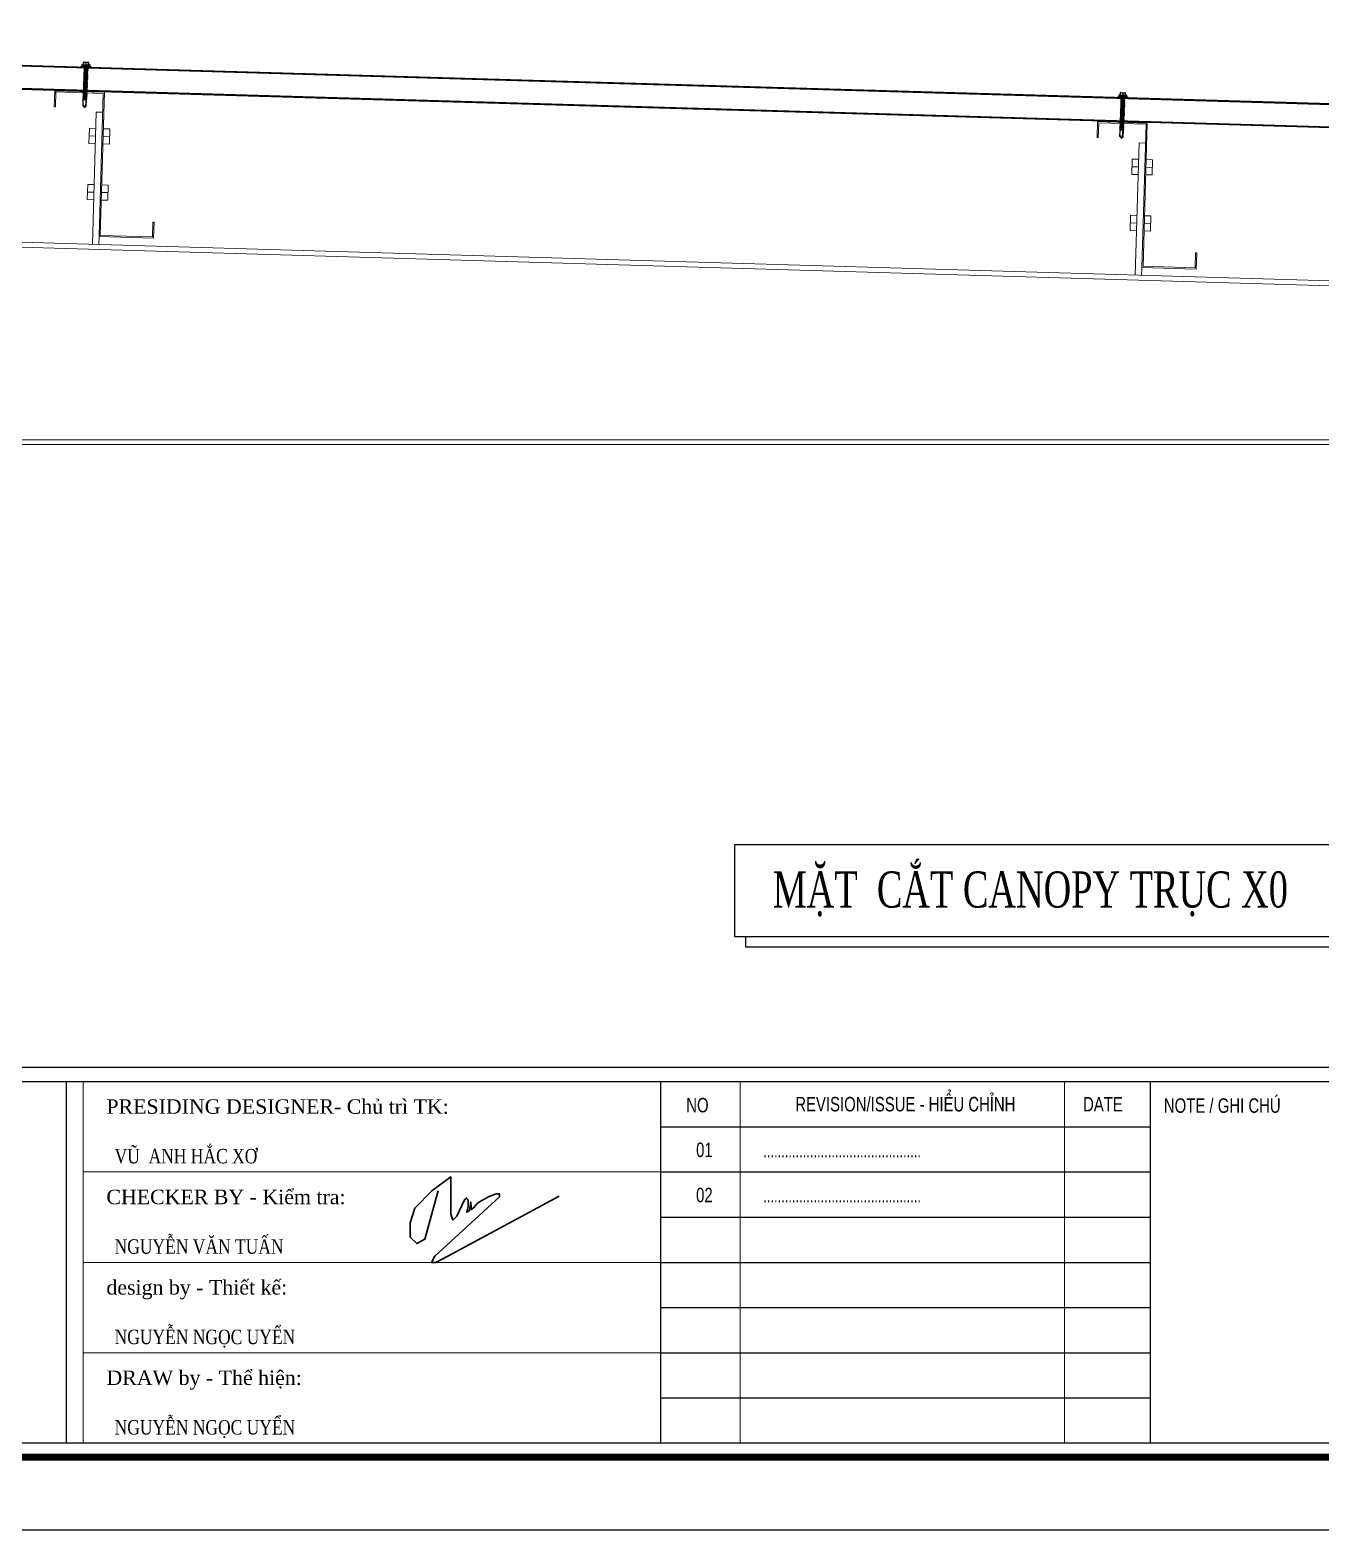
# Model space of a CAD drawing. Header units: inches. Extents: x 315041 to 662841, y -45540 to -35018.
# Drawn here: x 330410.8 to 330571.4, y -37638.9 to -37452.2 of the extents above; entities that cross this region are included whole.
import ezdxf
from ezdxf.enums import TextEntityAlignment as Align

# ---------------------------------------------------------------- set-up
doc = ezdxf.new("R2010")
doc.units = ezdxf.units.IN
doc.header["$MEASUREMENT"] = 0
doc.linetypes.add('XKITLINE00', pattern=[0])
for name, color, linetype in [('1', 1, 'Continuous'), ('2', 2, 'Continuous'), ('251', 251, 'Continuous'), ('3', 3, 'Continuous'), ('7', 7, 'Continuous'), ('BAO KHUNG', 31, 'Continuous'), ('STRUCTURE', 1, 'Continuous')]:
    doc.layers.add(name, color=color, linetype=linetype)
for name, color, linetype, lineweight in [('Bolt', 7, 'Continuous', 0), ('PART', 20, 'Continuous', 9), ('S-Hatch', 8, 'Continuous', 9)]:
    doc.layers.add(name, color=color, linetype=linetype, lineweight=lineweight)
doc.layers.add('Cover text', color=7, linetype='Continuous', true_color=0x52370f)
doc.styles.add('ST1', font='times.ttf', dxfattribs={"width": 0.7})
doc.styles.add('ST3', font='times.ttf', dxfattribs={"width": 0.8})
doc.styles.get("Standard").update_dxf_attribs({"font": 'VHARIALN.TTF'})
doc.styles.add('style2', font='VHAVANI.TTF')
doc.dimstyles.new('10', dxfattribs={"dimtxt": 4.5, "dimasz": 1.5, "dimexe": 1, "dimexo": 0, "dimgap": 1, "dimtad": 1, "dimdec": 0, "dimlfac": 10, "dimzin": 0, "dimdsep": 46, "dimtxsty": 'ST1', "dimblk": 'OBLIQUE', "dimcen": 1, "dimdle": 1, "dimclrd": 8, "dimclre": 8, "dimclrt": 3, "dimadec": 0, "dimazin": 0, "dimtfac": 1, "dimtdec": 0, "dimtix": 1, "dimtofl": 0, "dimtmove": 1, "dimatfit": 3, "dimfxl": 0, "dimtfill": 1, "dimtolj": 1, "dimtzin": 0, "dimlwd": -1, "dimlwe": -1, "dimarcsym": 1})

# ---------------------------------------------------------------- blocks, each defined once
blk = doc.blocks.new('A$C3be9bcc6')
at = {"layer": '1', "color": 5, "lineweight": 30}
blk.add_lwpolyline([(0.81, 8.89), (-0.84, 2.88), (-1.85, 2.33), (-2.68, 3.13), (-2.68, 4.9), (-2.07, 6.74), (0.04, 8.88), (2.4, 10.63), (2.4, 6), (2.65, 5.25), (3.15, 5.75), (4.09, 7.78), (4.36, 8), (4.55, 7.76), (4.55, 6.96), (4.38, 6.24), (4.73, 6.44), (4.87, 7.5), (4.91, 6.81), (4.96, 6.56), (5.3, 6.85), (5.71, 7.36), (6.26, 7.68), (7.16, 8.21), (8.05, 8.54), (8.45, 8.54), (8.45, 8.14), (0.41, 0.75), (0, 0), (0.54, 0), (2.01, 0.75), (15.87, 8.23)], dxfattribs=at)
blk = doc.blocks.new('A$C75D82031')
at = {"layer": '2', "color": 157, "linetype": 'Continuous'}
blk.add_lwpolyline([(0, 420), (594, 420), (594, 0), (0, 0)], close=True, dxfattribs=at)
at = {"layer": '251', "linetype": 'Continuous'}
for p, q in [((285.8, 50.19), (346.77, 50.19)), ((285.8, 44.56), (346.77, 44.56)), ((285.8, 38.94), (346.77, 38.94)), ((285.8, 33.31), (346.77, 33.31)), ((285.8, 27.69), (346.77, 27.69)), ((285.8, 22.06), (346.77, 22.06)), ((285.8, 16.44), (346.77, 16.44))]:
    blk.add_line(p, q, dxfattribs=at)
at = {"layer": '7', "color": 147, "linetype": 'Continuous'}
blk.add_lwpolyline([(12.33, 57.61), (581.67, 57.61), (581.67, 409.19), (12.33, 409.19)], close=True, dxfattribs=at)
at = {"layer": 'BAO KHUNG', "color": 7}
blk.add_line((346.77, 10.81), (346.77, 55.81), dxfattribs=at)
at = {"layer": 'BAO KHUNG', "color": 167, "linetype": 'Continuous', "const_width": 0.871}
blk.add_lwpolyline([(10.59, 9.07), (583.41, 9.07), (583.41, 410.93), (10.59, 410.93)], close=True, dxfattribs=at)
at = {"layer": 'BAO KHUNG', "color": 7}
for points in [[(144.95, 55.81), (285.8, 55.81), (285.8, 10.81), (144.95, 10.81)], [(211.89, 55.81), (474.14, 55.81), (474.14, 10.81), (211.89, 10.81)]]:
    blk.add_lwpolyline(points, close=True, dxfattribs=at)
at = {"layer": 'S-Hatch'}
for p, q in [((213.95, 10.81), (213.95, 55.81)), ((295.73, 55.81), (295.73, 10.81)), ((336.07, 55.81), (336.07, 10.81)), ((285.8, 44.56), (213.95, 44.56)), ((285.8, 33.31), (213.95, 33.31)), ((285.8, 22.06), (213.95, 22.06))]:
    blk.add_line(p, q, dxfattribs=at)
blk.add_blockref('A$C3be9bcc6', (257.32, 33.31))
at = {"layer": 'BAO KHUNG', "color": 7, "linetype": 'Continuous', "width": 0.9}
for s, p in [('REVISION/ISSUE - HIÓU CHØNH', (316.27, 53)), ('NO', (290.4, 52.88)), ('DATE', (340.86, 52.99)), ('01', (291.27, 47.31)), ('02', (291.27, 41.69))]:
    blk.add_text(s, height=1.8, dxfattribs=at).set_placement(p, align=Align.MIDDLE_CENTER)
blk.add_text('NOTE / GHI CHÚ', height=1.8, dxfattribs=at).set_placement((348.44, 51.92))
at = {"layer": 'BAO KHUNG', "color": 7, "linetype": 'Continuous', "style": 'ST3'}
for s, p in [('PRESIDING DESIGNER- Chủ trì TK:', (216.86, 51.8)), ('CHECKER BY - Kiểm tra:', (216.86, 40.55)), ('design by - Thiết kế:', (216.86, 29.3)), ('DRAW by - Thể hiện:', (216.86, 18.05))]:
    blk.add_text(s, height=1.8, dxfattribs=at).set_placement(p)
at = {"layer": 'Cover text', "linetype": 'Continuous', "width": 0.8}
for s, height, style, p in [('VŨ  ANH HẮC XƠ', 1.8, 'ST3', (217.88, 45.63)), ('............................................', 1.5, 'style2', (298.6, 46.4)), ('............................................', 1.5, 'style2', (298.6, 40.78)), ('NGUYỄN VĂN TUẤN', 1.8, 'ST3', (217.88, 34.38)), ('NGUYỄN NGỌC UYỂN', 1.8, 'ST3', (217.88, 23.13)), ('NGUYỄN NGỌC UYỂN', 1.8, 'ST3', (217.88, 11.88))]:
    blk.add_text(s, height=height, dxfattribs=dict(at, style=style)).set_placement(p)
blk = doc.blocks.new('A$C26A6701F')
at = {"layer": 'STRUCTURE', "color": 1, "linetype": 'Continuous'}
for p, q in [((0.93, 17.84), (0.93, 18.77)), ((1.07, 18.91), (2.93, 18.91)), ((3.07, 17.84), (3.07, 18.77)), ((0, 17.21), (1.33, 17.54)), ((0, 17.08), (0, 17.21)), ((0, 17.21), (4, 17.21)), ((4, 17.08), (0, 17.08)), ((3.94, 16.71), (0.06, 16.71)), ((0.4, 17.84), (3.6, 17.84)), ((0.4, 17.57), (1.2, 17.57)), ((0.97, 17.84), (1.03, 18.61)), ((1.11, 12.88), (2.89, 13.15)), ((1.38, 13.08), (1.11, 12.88)), ((1.11, 12.88), (1.37, 12.77)), ((1.11, 12.4), (2.88, 12.68)), ((1.37, 12.61), (1.11, 12.4)), ((1.12, 14.3), (2.9, 14.57)), ((1.39, 14.5), (1.12, 14.3)), ((1.12, 14.3), (1.38, 14.19)), ((1.12, 13.82), (2.9, 14.1)), ((1.39, 14.03), (1.12, 13.82)), ((1.12, 13.82), (1.38, 13.72)), ((1.12, 13.35), (2.89, 13.63)), ((1.38, 13.56), (1.12, 13.35)), ((1.12, 13.35), (1.38, 13.24)), ((1.13, 15.25), (2.9, 15.52)), ((1.39, 15.45), (1.13, 15.25)), ((1.13, 15.25), (1.39, 15.14)), ((1.13, 14.77), (2.9, 15.05)), ((1.39, 14.98), (1.13, 14.77)), ((1.13, 14.77), (1.39, 14.66)), ((1.19, 16.71), (1.14, 16.67)), ((1.14, 16.67), (1.4, 16.71)), ((1.14, 16.67), (1.4, 16.56)), ((1.14, 16.2), (2.91, 16.47)), ((1.4, 16.4), (1.14, 16.2)), ((1.14, 16.2), (1.39, 16.09)), ((1.14, 15.72), (2.91, 16)), ((1.4, 15.93), (1.14, 15.72)), ((1.14, 15.72), (1.39, 15.61)), ((1.2, 17.57), (2.8, 17.57)), ((1.33, 17.54), (1.33, 17.57)), ((1.33, 17.54), (2.67, 17.54)), ((1.37, 12.77), (2.71, 12.96)), ((2.68, 12.79), (1.37, 12.61)), ((1.37, 12.61), (1.37, 12.77)), ((1.37, 12.29), (2.71, 12.49)), ((1.38, 14.19), (2.72, 14.38)), ((1.38, 14.03), (1.38, 14.19)), ((1.38, 13.72), (2.72, 13.91)), ((2.69, 13.74), (1.38, 13.56)), ((1.38, 13.56), (1.38, 13.72)), ((1.38, 13.24), (2.72, 13.44)), ((2.69, 13.27), (1.38, 13.08)), ((1.38, 13.24), (1.38, 13.08)), ((1.39, 16.09), (2.73, 16.28)), ((1.39, 15.93), (1.39, 16.09)), ((1.39, 15.61), (2.73, 15.81)), ((2.7, 15.64), (1.39, 15.45)), ((1.39, 15.45), (1.39, 15.61)), ((1.39, 15.14), (2.73, 15.33)), ((2.7, 15.16), (1.39, 14.98)), ((1.39, 14.98), (1.39, 15.14)), ((1.39, 14.66), (2.73, 14.86)), ((2.7, 14.69), (1.39, 14.5)), ((1.39, 14.5), (1.39, 14.67)), ((2.7, 14.21), (1.39, 14.03)), ((1.4, 16.56), (2.42, 16.71)), ((2.71, 16.59), (1.4, 16.4)), ((1.4, 16.4), (1.4, 16.56)), ((2.71, 16.11), (1.4, 15.93)), ((1.91, 18.61), (1.97, 17.84)), ((2.04, 17.84), (2.1, 18.61)), ((2.67, 17.54), (2.67, 17.57)), ((2.67, 17.54), (4, 17.21)), ((2.68, 12.79), (2.68, 12.96)), ((2.68, 12.79), (2.88, 12.68)), ((2.68, 12.32), (2.68, 12.48)), ((2.69, 13.74), (2.69, 13.91)), ((2.69, 13.74), (2.89, 13.63)), ((2.69, 13.43), (2.69, 13.27)), ((2.69, 13.27), (2.89, 13.15)), ((2.7, 15.64), (2.7, 15.8)), ((2.7, 15.64), (2.9, 15.52)), ((2.7, 15.16), (2.7, 15.33)), ((2.7, 15.16), (2.9, 15.05)), ((2.7, 14.69), (2.7, 14.85)), ((2.7, 14.69), (2.9, 14.57)), ((2.7, 14.21), (2.7, 14.38)), ((2.7, 14.21), (2.9, 14.1)), ((2.71, 16.59), (2.71, 16.71)), ((2.71, 16.59), (2.91, 16.47)), ((2.71, 16.11), (2.71, 16.28)), ((2.71, 16.11), (2.91, 16)), ((2.71, 12.96), (2.89, 13.15)), ((2.71, 12.49), (2.88, 12.68)), ((2.72, 14.38), (2.9, 14.57)), ((2.72, 13.91), (2.9, 14.1)), ((2.72, 13.44), (2.89, 13.63)), ((2.73, 16.28), (2.91, 16.47)), ((2.73, 15.81), (2.91, 16)), ((2.73, 15.33), (2.9, 15.52)), ((2.73, 14.86), (2.9, 15.05)), ((2.8, 17.57), (3.6, 17.57)), ((2.97, 18.61), (3.04, 17.84)), ((4, 17.21), (4, 17.08)), ((1.05, 6.71), (2.83, 6.98)), ((1.31, 6.91), (1.05, 6.71)), ((1.05, 6.71), (1.31, 6.6)), ((1.05, 6.23), (2.82, 6.51)), ((1.31, 6.44), (1.05, 6.23)), ((1.05, 6.23), (1.31, 6.12)), ((1.06, 8.13), (2.84, 8.41)), ((1.33, 8.34), (1.06, 8.13)), ((1.06, 8.13), (1.32, 8.02)), ((1.06, 7.65), (2.83, 7.93)), ((1.32, 7.86), (1.06, 7.65)), ((1.06, 7.65), (1.32, 7.55)), ((1.06, 7.18), (2.83, 7.46)), ((1.32, 7.39), (1.06, 7.18)), ((1.06, 7.18), (1.32, 7.07)), ((1.07, 8.6), (2.84, 8.88)), ((1.33, 8.81), (1.07, 8.6)), ((1.07, 8.6), (1.33, 8.5)), ((1.08, 9.55), (2.86, 9.83)), ((1.34, 9.76), (1.08, 9.55)), ((1.08, 9.55), (1.34, 9.45)), ((1.08, 9.08), (2.85, 9.36)), ((1.34, 9.29), (1.08, 9.08)), ((1.08, 9.08), (1.34, 8.97)), ((1.09, 10.98), (2.86, 11.25)), ((1.35, 11.18), (1.09, 10.98)), ((1.09, 10.98), (1.35, 10.87)), ((1.09, 10.5), (2.86, 10.78)), ((1.35, 10.71), (1.09, 10.5)), ((1.09, 10.5), (1.35, 10.39)), ((1.09, 10.03), (2.86, 10.3)), ((1.35, 10.23), (1.09, 10.03)), ((1.09, 10.03), (1.34, 9.92)), ((1.1, 11.93), (2.88, 12.2)), ((1.36, 12.13), (1.1, 11.93)), ((1.1, 11.93), (1.36, 11.82)), ((1.1, 11.45), (2.87, 11.73)), ((1.36, 11.66), (1.1, 11.45)), ((1.1, 11.45), (1.36, 11.34)), ((1.11, 12.4), (1.37, 12.29)), ((2.63, 7.1), (1.31, 6.91)), ((1.31, 6.6), (2.65, 6.79)), ((2.62, 6.62), (1.31, 6.44)), ((1.31, 6.44), (1.31, 6.6)), ((1.31, 6.12), (2.64, 6.32)), ((1.32, 8.02), (2.66, 8.22)), ((2.63, 8.05), (1.32, 7.86)), ((1.32, 7.86), (1.32, 8.02)), ((1.32, 7.55), (2.66, 7.74)), ((2.63, 7.57), (1.32, 7.39)), ((1.32, 7.39), (1.32, 7.55)), ((1.32, 7.07), (2.66, 7.27)), ((1.32, 6.91), (1.32, 7.07)), ((2.64, 9), (1.33, 8.81)), ((1.33, 8.81), (1.34, 8.97)), ((1.33, 8.5), (2.67, 8.69)), ((2.64, 8.52), (1.33, 8.34)), ((1.33, 8.34), (1.33, 8.5)), ((1.34, 9.92), (2.68, 10.11)), ((2.65, 9.95), (1.34, 9.76)), ((1.34, 9.92), (1.34, 9.76)), ((1.34, 9.45), (2.68, 9.64)), ((2.65, 9.47), (1.34, 9.29)), ((1.34, 9.29), (1.34, 9.45)), ((1.34, 8.97), (2.67, 9.17)), ((2.66, 11.37), (1.35, 11.18)), ((1.35, 11.18), (1.36, 11.34)), ((1.35, 10.87), (2.69, 11.06)), ((2.66, 10.89), (1.35, 10.71)), ((1.35, 10.71), (1.35, 10.87)), ((1.35, 10.39), (2.69, 10.59)), ((2.66, 10.42), (1.35, 10.23)), ((1.35, 10.23), (1.35, 10.39)), ((2.68, 12.32), (1.36, 12.13)), ((1.36, 11.82), (2.7, 12.01)), ((2.67, 11.84), (1.36, 11.66)), ((1.36, 11.66), (1.36, 11.82)), ((1.36, 11.34), (2.7, 11.54)), ((1.37, 12.13), (1.37, 12.29)), ((2.61, 6.15), (2.62, 6.31)), ((2.62, 6.62), (2.62, 6.79)), ((2.62, 6.62), (2.82, 6.51)), ((2.63, 8.05), (2.63, 8.21)), ((2.63, 8.05), (2.83, 7.93)), ((2.63, 7.57), (2.63, 7.74)), ((2.63, 7.57), (2.83, 7.46)), ((2.63, 7.1), (2.63, 7.26)), ((2.63, 7.1), (2.83, 6.98)), ((2.64, 9), (2.64, 9.16)), ((2.64, 9), (2.84, 8.88)), ((2.64, 8.52), (2.64, 8.69)), ((2.64, 8.52), (2.84, 8.41)), ((2.64, 6.32), (2.82, 6.51)), ((2.65, 10.1), (2.65, 9.95)), ((2.65, 9.95), (2.86, 9.83)), ((2.65, 9.47), (2.65, 9.64)), ((2.65, 9.47), (2.85, 9.36)), ((2.65, 6.79), (2.83, 6.98)), ((2.66, 11.37), (2.67, 11.53)), ((2.66, 11.37), (2.86, 11.25)), ((2.66, 10.89), (2.67, 11.06)), ((2.66, 10.89), (2.86, 10.78)), ((2.66, 10.42), (2.66, 10.58)), ((2.66, 10.42), (2.86, 10.3)), ((2.66, 8.22), (2.84, 8.41)), ((2.66, 7.74), (2.83, 7.93)), ((2.66, 7.27), (2.83, 7.46)), ((2.67, 11.84), (2.67, 12.01)), ((2.67, 11.84), (2.87, 11.73)), ((2.67, 9.17), (2.85, 9.36)), ((2.67, 8.69), (2.84, 8.88)), ((2.68, 12.32), (2.88, 12.2)), ((2.68, 10.11), (2.86, 10.3)), ((2.68, 9.64), (2.86, 9.83)), ((2.69, 11.06), (2.86, 11.25)), ((2.69, 10.59), (2.86, 10.78)), ((2.7, 12.01), (2.88, 12.2)), ((2.7, 11.54), (2.87, 11.73)), ((1.02, 3.86), (2.8, 4.14)), ((1.28, 4.07), (1.02, 3.86)), ((1.02, 3.86), (1.28, 3.75)), ((1.28, 3.59), (1.02, 3.38)), ((1.02, 3.38), (2.31, 3.59)), ((1.02, 3.38), (1.28, 3.28)), ((1.03, 4.81), (2.81, 5.09)), ((1.29, 5.02), (1.03, 4.81)), ((1.03, 4.81), (1.29, 4.7)), ((1.03, 4.33), (2.8, 4.61)), ((1.29, 4.54), (1.03, 4.33)), ((1.03, 4.33), (1.28, 4.23)), ((1.04, 5.76), (2.81, 6.03)), ((1.3, 5.96), (1.04, 5.76)), ((1.04, 5.76), (1.3, 5.65)), ((1.04, 5.28), (2.81, 5.56)), ((1.3, 5.49), (1.04, 5.28)), ((1.04, 5.28), (1.29, 5.17)), ((1.27, 0.62), (1.28, 3.28)), ((1.27, 0.62), (1.41, 0.81)), ((1.27, 0.62), (1.88, 0.02)), ((1.28, 4.23), (2.62, 4.42)), ((2.62, 4.25), (1.28, 4.07)), ((1.28, 4.07), (1.28, 4.23)), ((1.28, 3.75), (2.62, 3.95)), ((1.28, 3.59), (1.28, 3.75)), ((2.35, 3.74), (1.28, 3.59)), ((1.28, 3.28), (2.21, 3.41)), ((1.29, 5.17), (2.63, 5.37)), ((2.6, 5.2), (1.29, 5.02)), ((1.29, 5.01), (1.29, 5.17)), ((1.29, 4.7), (2.63, 4.9)), ((2.6, 4.72), (1.29, 4.54)), ((1.29, 4.54), (1.29, 4.7)), ((2.61, 6.15), (1.3, 5.96)), ((1.3, 5.96), (1.31, 6.12)), ((1.3, 5.65), (2.64, 5.84)), ((2.61, 5.67), (1.3, 5.49)), ((1.3, 5.49), (1.3, 5.65)), ((1.67, 0.81), (1.98, 0.02)), ((1.96, 0.08), (2.26, 0.64)), ((1.98, 0.02), (2.6, 0.61)), ((2.38, 0.96), (2.56, 3.71)), ((2.62, 3.78), (2.52, 3.77)), ((2.52, 3.46), (2.61, 3.47)), ((2.54, 3.62), (2.79, 3.66)), ((2.6, 5.2), (2.61, 5.36)), ((2.6, 5.2), (2.81, 5.09)), ((2.6, 4.72), (2.6, 4.89)), ((2.6, 4.72), (2.8, 4.61)), ((2.6, 0.61), (2.61, 3.47)), ((2.61, 6.15), (2.81, 6.03)), ((2.61, 5.67), (2.61, 5.84)), ((2.61, 5.67), (2.81, 5.56)), ((2.61, 3.47), (2.79, 3.66)), ((2.62, 4.42), (2.8, 4.61)), ((2.62, 4.25), (2.62, 4.41)), ((2.8, 4.14), (2.62, 4.25)), ((2.62, 3.95), (2.8, 4.14)), ((2.62, 3.78), (2.62, 3.95)), ((2.79, 3.66), (2.62, 3.78)), ((2.63, 5.37), (2.81, 5.56)), ((2.63, 4.9), (2.81, 5.09)), ((2.64, 5.84), (2.81, 6.03))]:
    blk.add_line(p, q, dxfattribs=at)
for centre, major_axis, ratio, start_param, end_param in [((1.07, 18.77), (-0.0943, 0.0943), 1, -0.785398, 0.785398), ((1.47, 18.04), (0.508, 0.508), 1, 0.131933, 1.438864), ((2.54, 18.04), (0.508, 0.508), 1, 0.131933, 1.438864), ((2.93, 18.77), (-0.0943, 0.0943), 1, 3.926991, 5.497787), ((-1.11, 16.72), (-0.822, 0.822), 1, 3.915086, 4.236522), ((0.42, 17.71), (0.0956, 0.0956), 1, 0.954633, 3.757756), ((3.55, 17.71), (-0.1, 0.1), 1, 2.701137, 5.152845), ((5.1, 16.72), (-1.15, 0.17), 0.90746, -0.177273, 0.177273), ((1.54, 0.72), (0.111, 0.111), 1, 6.085329, 8.011019), ((1.93, 0.09), (0.0625, 0.0625), 1, 3.247504, 4.535451), ((1.82, 3.74), (0.363, 0.363), 1, 4.808661, 5.407478), ((1.79, 0.99), (0.416, 0.416), 1, 4.859665, 5.449971), ((2.44, 3.68), (0.0836, 0.0836), 1, 5.766736, 8.502032)]:
    blk.add_ellipse(centre, major_axis=major_axis, ratio=ratio, start_param=start_param, end_param=end_param, dxfattribs=at)
blk = doc.blocks.new('_Oblique')
at = {"color": 0, "linetype": 'ByBlock', "lineweight": -2}
blk.add_line((-0.5, -0.5), (0.5, 0.5), dxfattribs=at)
blk = doc.blocks.new('*D553')
at = {"color": 8, "linetype": 'Continuous', "transparency": 16777216}
for p, q in [((330276.69, -37452.74), (330277.11, -37438.5)), ((330276.08, -37439.47), (330700.94, -37451.96)), ((330699.56, -37465.17), (330699.97, -37450.93))]:
    blk.add_line(p, q, dxfattribs=at)
at = {"layer": 'Defpoints', "color": 0, "transparency": 16777216}
for p in [(330276.69, -37452.74), (330699.94, -37451.93), (330699.56, -37465.17)]:
    blk.add_point(p, dxfattribs=at)
at = {"color": 8, "transparency": 16777216, "xscale": 1.5, "yscale": 1.5, "zscale": 1.5}
for p, rotation in [((330277.08, -37439.5), 178.3162521248575), ((330699.94, -37451.93), 358.3162521248576)]:
    blk.add_blockref('_Oblique', p, dxfattribs=dict(at, rotation=rotation))
at = {"color": 3, "transparency": 16777216, "insert": (330488.61, -37442.43), "char_height": 4.5, "attachment_point": 5, "rotation": 358.3163, "style": 'ST1', "bg_fill": 3, "box_fill_scale": 1.25, "bg_fill_color": 256, "bg_fill_true_color": 13158600, "bg_fill_transparency": 0}
blk.add_mtext('\\A1;4230', dxfattribs=at)
blk = doc.blocks.new('*D554')
at = {"color": 8, "linetype": 'Continuous', "transparency": 16777216}
blk.add_arc((330754.09, -37489.45), 11.68, 178.3036, 270, dxfattribs=at)
at = {"layer": 'Defpoints', "color": 0, "transparency": 16777216}
for p in [(330246.94, -37474.44), (330754.09, -37503.83)]:
    blk.add_point(p, dxfattribs=at)
at = {"color": 8, "transparency": 16777216, "xscale": 1.5, "yscale": 1.5, "zscale": 1.5}
for p, rotation in [((330742.41, -37489.11), 88.30361277314628), ((330754.09, -37501.13), 8.177458710179053e-11)]:
    blk.add_blockref('_Oblique', p, dxfattribs=dict(at, rotation=rotation))
at = {"color": 3, "transparency": 16777216, "insert": (330748.07, -37495.29), "char_height": 4.5, "attachment_point": 5, "rotation": 314.1518, "style": 'ST1', "bg_fill": 3, "box_fill_scale": 1.25, "bg_fill_color": 256, "bg_fill_true_color": 13158600, "bg_fill_transparency": 0}
blk.add_mtext('\\A1;92°', dxfattribs=at)
at = {"layer": 'Defpoints', "color": 0, "transparency": 16777216}
for p in [(330754.09, -37488.86), (330754.09, -37489.45), (330743.86, -37495.09)]:
    blk.add_point(p, dxfattribs=at)

msp = doc.modelspace()

# ---------------------------------------------------------------- linework, layer by layer
at = {"color": 9, "linetype": 'XKITLINE00', "lineweight": 0}
for p, q in [((330419.0432, -37462.45), (330418.5555, -37478.9183)), ((330419.8416, -37462.4736), (330419.0432, -37462.45)), ((330548.794, -37466.2927), (330548.3063, -37482.7611)), ((330549.5924, -37466.3163), (330548.794, -37466.2927)), ((330754.1038, -37488.856), (330246.9374, -37473.8357)), ((330246.9374, -37474.435), (330754.086, -37489.4549)), ((330419.3539, -37478.942), (330419.3835, -37477.9448)), ((330549.1047, -37482.7847), (330549.1343, -37481.7874)), ((330754.086, -37503.2344), (330246.9374, -37503.2344)), ((330246.9374, -37503.8336), (330754.8848, -37503.8336))]:
    msp.add_line(p, q, dxfattribs=at)
at = {"color": 8}
msp.add_lwpolyline([(330785.1113, -37229.7343), (330215.7734, -37229.7343), (330215.7734, -37581.3141), (330785.1113, -37581.3141)], close=True, dxfattribs=at)
msp.add_lwpolyline([(330498.4926, -37553.6014), (330594.5713, -37553.6014), (330594.5713, -37565.1068), (330498.4926, -37565.1068)], close=True)
msp.add_lwpolyline([(330594.5713, -37554.8952), (330595.9455, -37554.8952), (330595.9455, -37566.4006), (330499.8668, -37566.4006), (330499.8668, -37565.1068)])
at = {"layer": '3'}
for p, q in [((330699.5554, -37465.1682), (330276.6937, -37452.738)), ((330699.5524, -37465.2682), (330276.6937, -37452.838)), ((330695.5525, -37467.9517), (330278.1234, -37455.6813)), ((330696.0233, -37468.0656), (330278.1979, -37455.7835))]:
    msp.add_line(p, q, dxfattribs=at)
at = {"layer": 'Bolt', "linetype": 'XKITLINE00', "lineweight": 0}
for p, q in [((330418.1841, -37464.4724), (330418.128, -37466.3688)), ((330418.9826, -37464.496), (330418.1841, -37464.4724)), ((330420.7292, -37464.5478), (330419.9308, -37464.5241)), ((330420.6731, -37466.4441), (330420.7292, -37464.5478)), ((330418.9264, -37466.3924), (330418.128, -37466.3688)), ((330418.9545, -37465.4442), (330418.156, -37465.4206)), ((330420.6731, -37466.4441), (330419.8746, -37466.4205)), ((330420.7011, -37465.496), (330419.9027, -37465.4723)), ((330547.9349, -37468.3151), (330547.8788, -37470.2115)), ((330548.7334, -37468.3388), (330547.9349, -37468.3151)), ((330550.48, -37468.3905), (330549.6816, -37468.3669)), ((330550.4239, -37470.2869), (330550.48, -37468.3905)), ((330548.6772, -37470.2351), (330547.8788, -37470.2115)), ((330548.7053, -37469.287), (330547.9068, -37469.2633)), ((330550.4239, -37470.2869), (330549.6254, -37470.2632)), ((330550.4519, -37469.3387), (330549.6535, -37469.315)), ((330417.9772, -37471.459), (330417.921, -37473.3553)), ((330418.7476, -37472.4308), (330417.9491, -37472.4072)), ((330418.7757, -37471.4826), (330417.9772, -37471.459)), ((330420.5223, -37471.5344), (330419.7239, -37471.5107)), ((330420.4662, -37473.4307), (330420.5223, -37471.5344)), ((330418.7195, -37473.379), (330417.921, -37473.3553)), ((330420.4662, -37473.4307), (330419.6677, -37473.4071)), ((330420.4942, -37472.4825), (330419.6958, -37472.4589)), ((330547.728, -37475.3017), (330547.6718, -37477.1981)), ((330548.5265, -37475.3254), (330547.728, -37475.3017)), ((330550.2731, -37475.3771), (330549.4747, -37475.3534)), ((330550.217, -37477.2734), (330550.2731, -37475.3771)), ((330548.4703, -37477.2217), (330547.6718, -37477.1981)), ((330548.4984, -37476.2735), (330547.6999, -37476.2499)), ((330550.217, -37477.2734), (330549.4185, -37477.2498)), ((330550.245, -37476.3253), (330549.4466, -37476.3016))]:
    msp.add_line(p, q, dxfattribs=at)
at = {"layer": 'PART', "color": 94, "linetype": 'XKITLINE00', "lineweight": 0}
for p, q in [((330413.8771, -37459.8005), (330413.818, -37461.7967)), ((330420.0652, -37459.9838), (330413.8771, -37459.8005)), ((330413.9677, -37461.8011), (330414.0224, -37459.9547)), ((330414.0224, -37459.9547), (330419.9111, -37460.1291)), ((330419.9111, -37460.1291), (330419.3835, -37477.9448)), ((330419.5376, -37477.7996), (330420.0652, -37459.9838)), ((330413.818, -37461.7967), (330413.9677, -37461.8011)), ((330543.6279, -37463.6431), (330543.5688, -37465.6392)), ((330549.816, -37463.8263), (330543.6279, -37463.6431)), ((330543.7185, -37465.6437), (330543.7732, -37463.7972)), ((330543.7732, -37463.7972), (330549.6619, -37463.9716)), ((330549.6619, -37463.9716), (330549.1343, -37481.7874)), ((330549.2884, -37481.6421), (330549.816, -37463.8263)), ((330543.5688, -37465.6392), (330543.7185, -37465.6437)), ((330426.0798, -37476.1452), (330426.0251, -37477.9917)), ((330426.2295, -37476.1497), (330426.0798, -37476.1452)), ((330426.1704, -37478.1458), (330426.2295, -37476.1497)), ((330419.3835, -37477.9448), (330426.1704, -37478.1458)), ((330426.0251, -37477.9917), (330419.5376, -37477.7996)), ((330555.776, -37481.8343), (330549.2884, -37481.6421)), ((330555.8306, -37479.9878), (330555.776, -37481.8343)), ((330555.9803, -37479.9922), (330555.8306, -37479.9878)), ((330555.9212, -37481.9884), (330555.9803, -37479.9922)), ((330549.1343, -37481.7874), (330555.9212, -37481.9884))]:
    msp.add_line(p, q, dxfattribs=at)

# ---------------------------------------------------------------- block references
at = {"color": 1}
msp.add_blockref('A$C75D82031', (330203.4423, -37638.9242), dxfattribs=at)
at = {"color": 9, "linetype": 'Continuous', "extrusion": (-1.52348e-10, -5.24717e-09, 1), "xscale": 0.3000000000984311, "yscale": 0.2999999999883585, "zscale": 0.3, "rotation": 358.3369215981627}
for p in [(330417.0081, -37461.8944, 0.0001), (330546.029, -37465.6897, 0.0001)]:
    msp.add_blockref('A$C26A6701F', p, dxfattribs=at)

# ---------------------------------------------------------------- next in the draw order: texts
at = {"color": 3, "linetype": 'Continuous', "insert": (330503.2187, -37559.7782), "char_height": 4.5, "attachment_point": 4, "style": 'ST1', "bg_fill": 3, "box_fill_scale": 1.25, "bg_fill_color": 256, "bg_fill_true_color": 13158600, "bg_fill_transparency": 3139304}
msp.add_mtext('\\A1;MẶT  CẮT CANOPY TRỤC X0', dxfattribs=at)

# ---------------------------------------------------------------- next in the draw order: dimensions: what is measured, and where the dimension line sits
at = {"color": 8}
dim = msp.add_aligned_dim(p1=(330276.6937, -37452.738), p2=(330699.5554, -37465.1682), distance=13.2414, dimstyle='10', dxfattribs=at)
dim.commit()
dim.dimension.update_dxf_attribs({"geometry": '*D553', "text_midpoint": (330488.6102, -37442.4299)})
dim = msp.add_angular_dim_2l(base=(330743.8589, -37495.0934), line1=((330754.086, -37503.8336), (330754.086, -37488.856)), line2=((330246.9374, -37474.435), (330754.086, -37489.4549)), dimstyle='10', dxfattribs=at)
dim.commit()
dim.dimension.update_dxf_attribs({"geometry": '*D554', "text_midpoint": (330748.0712, -37495.2942)})

# ---------------------------------------------------------------- next in the draw order: linework, layer by layer
at = {"color": 1, "true_color": 0xfb040c, "const_width": 0.1}
msp.add_lwpolyline([(330291.1805, -37453.1679), (330643.9539, -37463.5338)], dxfattribs=at)

doc.saveas('drawing.dxf')
